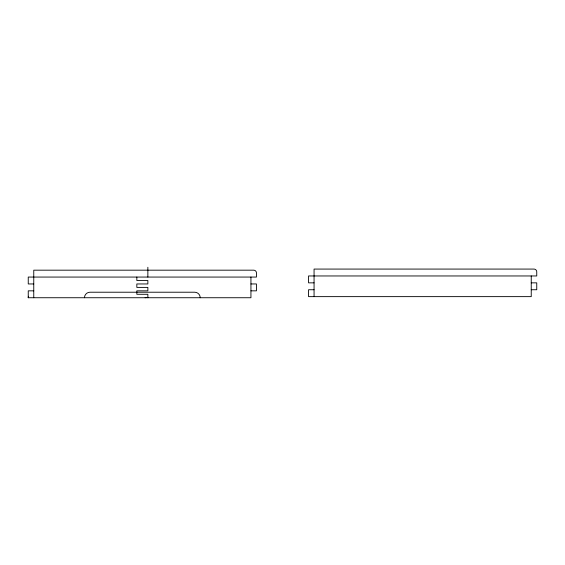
<?xml version="1.0" encoding="UTF-8"?>
<svg xmlns="http://www.w3.org/2000/svg" width="565" height="565" viewBox="0 0 565 565"><rect width="100%" height="100%" fill="white"/><g stroke="black" fill="none" stroke-linecap="round" stroke-linejoin="round"><path stroke-width="0.85" d="M145.106 297.734L147.133 297.465M314.062 282.853L308.554 282.853L308.554 275.96L536.75 275.96L536.75 271.829A2.754 2.754 0 0 0 533.996 269.074L314.062 269.074L314.062 296.632M531.241 282.853L536.75 282.853L536.75 289.739L531.241 289.739M33.759 283.955L28.25 283.955L28.25 277.062L256.446 277.062L256.446 272.93A2.754 2.754 0 0 0 253.692 270.176L33.759 270.176L33.759 297.734M250.938 283.955L256.446 283.955L256.446 290.841L250.938 290.841M314.062 289.739L308.554 289.739L308.554 296.632L531.241 296.632L531.241 275.96M33.759 290.841L28.25 290.841L28.25 297.734L250.938 297.734L250.938 277.062M147.811 297.374L147.861 297.734L147.861 294.287L136.836 294.287L136.836 290.841L147.861 290.841L147.861 287.401L136.836 287.401L136.836 283.955L147.861 283.955L147.861 280.508L136.836 280.508L136.836 277.062M147.861 267.266L147.861 277.062M200.222 297.734A5.509 5.509 0 0 0 194.713 292.218L89.983 292.218A5.509 5.509 0 0 0 84.475 297.734M28.25 297.734A5.509 5.509 0 0 1 28.441 296.307"/></g></svg>
